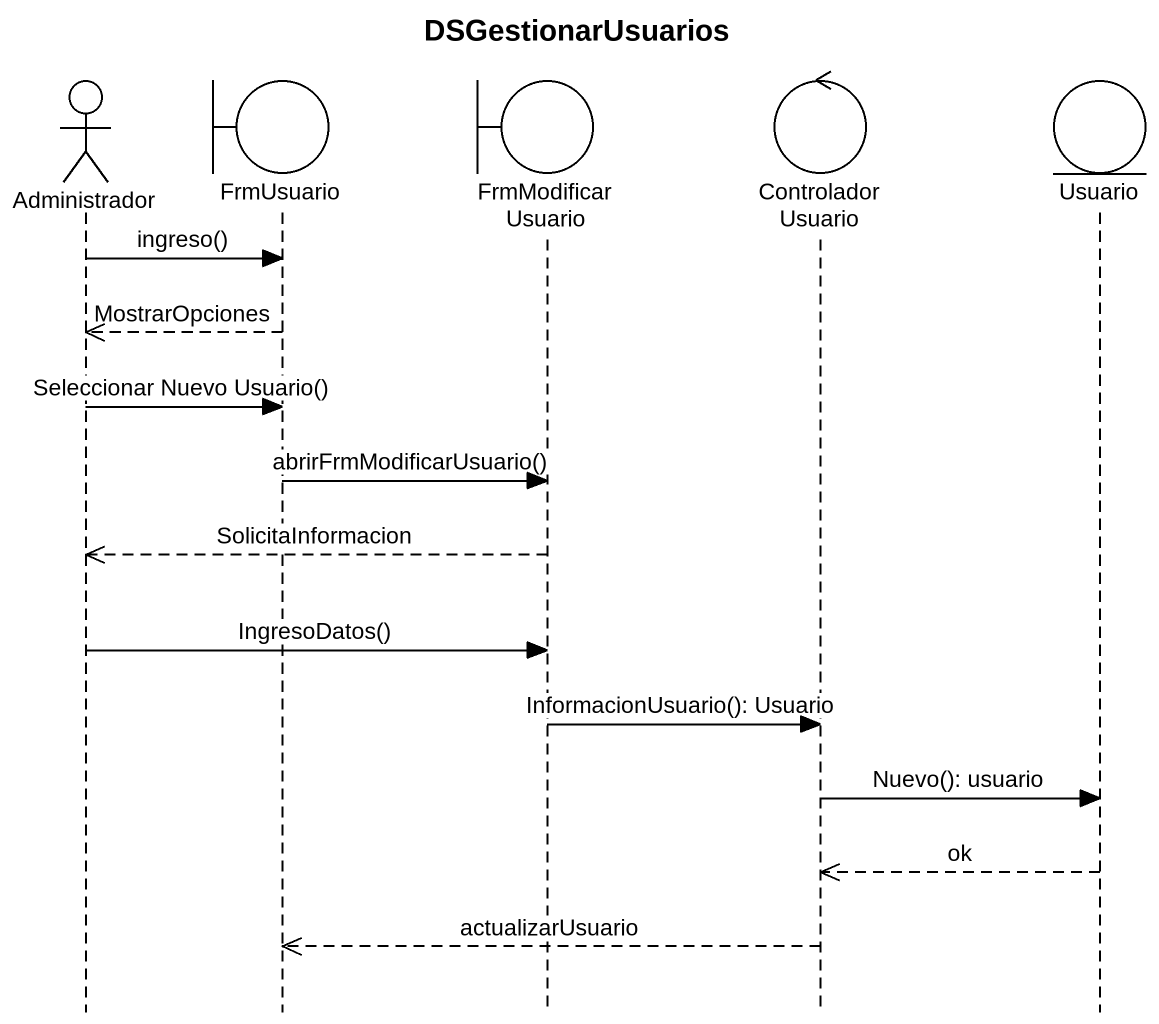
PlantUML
@startuml
title DSGestionarUsuarios
hide footbox
actor Administrador
boundary FrmUsuario
boundary FrmModificarUsuario
control ControladorUsuario
entity Usuario

Administrador -> FrmUsuario : ingreso()
FrmUsuario -->> Administrador : MostrarOpciones
Administrador -> FrmUsuario : Seleccionar Nuevo Usuario()
FrmUsuario -> FrmModificarUsuario : abrirFrmModificarUsuario()
FrmModificarUsuario -->> Administrador : SolicitaInformacion
Administrador -> FrmModificarUsuario : IngresoDatos()
FrmModificarUsuario -> ControladorUsuario : InformacionUsuario(): Usuario
ControladorUsuario -> Usuario : Nuevo(): usuario
Usuario -->> ControladorUsuario : ok
ControladorUsuario -->> FrmUsuario : actualizarUsuario
@enduml
